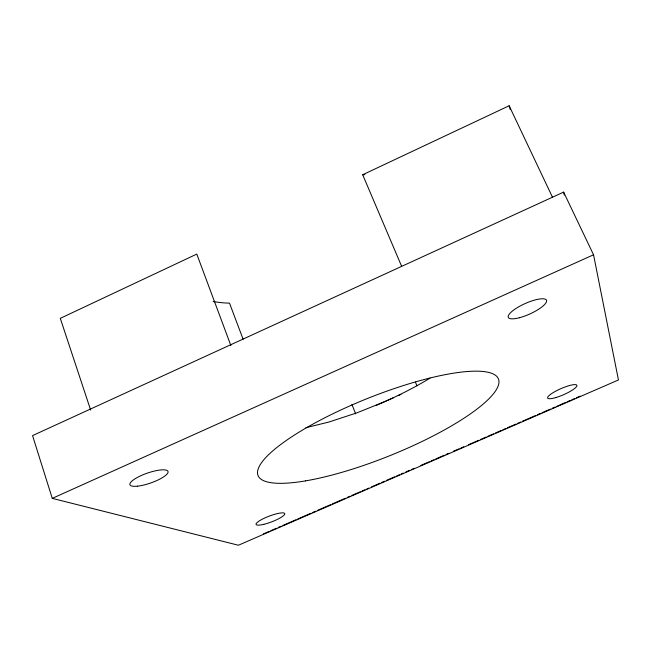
<?xml version="1.0" encoding="UTF-8"?>
<svg xmlns="http://www.w3.org/2000/svg" width="651" height="651" viewBox="0 0 651 651"><rect width="100%" height="100%" fill="white"/><g stroke="black" fill="none" stroke-linecap="round" stroke-linejoin="round"><path stroke-width="0.98" d="M401.602 266.226L362.688 174.745L509.147 105.763L552.463 197.18M563.62 192.11L32.55 435.609L52.267 498.373L238.404 545.237L618.45 379.956L593.541 254.785L563.62 192.11L564.319 195.064M52.267 498.373L593.541 254.785M376.172 405.435L384.798 401.602L357.098 412.791L328.869 422.043L305.864 427.707M393.578 397.704L385.254 401.398A127.791 35.65 -21.9 0 0 430.051 378.101M398.209 395.645L400.983 394.416M263.386 533.918L268.977 531.485M270.84 530.679L276.431 528.246M278.294 527.432L281.094 526.22M282.957 525.406L296.002 519.734M297.865 518.92L310.909 513.248M312.773 512.435L315.572 511.222M317.436 510.408L330.48 504.737M332.344 503.923L345.388 498.251M347.252 497.437L350.051 496.225M351.914 495.411L360.304 491.765M362.168 490.952L364.959 489.739M366.822 488.925L368.686 488.12M371.485 486.899L379.867 483.254M381.738 482.44L384.529 481.227M386.393 480.414L394.783 476.768M396.646 475.954L399.437 474.742M401.301 473.928L403.164 473.122M405.964 471.902L409.691 470.282M411.554 469.469L414.353 468.256M420.872 465.416L429.261 461.771M431.125 460.957L433.916 459.744M435.788 458.931L444.169 455.285M446.033 454.471L448.832 453.259M453.487 451.233L459.077 448.799M460.941 447.994L463.74 446.773M468.403 444.747L478.648 440.288M480.511 439.482L486.102 437.049M487.965 436.235L493.564 433.802M495.427 432.996L501.018 430.563M502.881 429.75L505.672 428.537M507.536 427.723L515.926 424.078M517.789 423.264L520.588 422.051M522.452 421.238L535.496 415.566M537.36 414.752L540.151 413.54M542.014 412.726L550.404 409.08M552.268 408.267L555.067 407.054M556.93 406.24L565.312 402.595M567.176 401.781L569.975 400.568M571.838 399.755L574.638 398.542M576.501 397.728L580.228 396.109M415.411 382.088L416.974 385.831M351.931 404.491L355.674 413.914M243.083 339.187L229.51 303.138A123.356 47.718 -21.9 0 1 213.186 301.454M230.861 345.535L196.789 254.085L60.299 318.347L90.66 410.089M509.147 105.763L510.303 109.628M362.688 174.745A123.324 47.8 -21.9 0 1 364.869 174.623M305.62 480.869A129.516 30.703 -21.9 0 0 498.072 386.189A129.516 30.703 -21.9 0 0 331.099 414.646A129.516 30.703 -21.9 0 0 305.62 480.869M263.801 524.332A15.339 3.109 -20.7 0 0 284.788 513.68A15.339 3.109 -20.7 0 0 262.654 519.01A15.339 3.109 -20.7 0 0 263.801 524.332M519.474 317.721A20.946 5.721 -24.2 0 0 546.531 300.339A20.946 5.721 -24.2 0 0 516.137 308.371A20.946 5.721 -24.2 0 0 519.474 317.721M137.385 486.183A20.173 5.216 -19.2 0 0 167.934 472.659A20.173 5.216 -19.2 0 0 141.544 475.401A20.173 5.216 -19.2 0 0 137.385 486.183M555.946 397.533A15.925 3.304 -23.6 0 0 576.892 385.327A15.925 3.304 -23.6 0 0 554.009 392.122A15.925 3.304 -23.6 0 0 555.946 397.533"/></g></svg>
